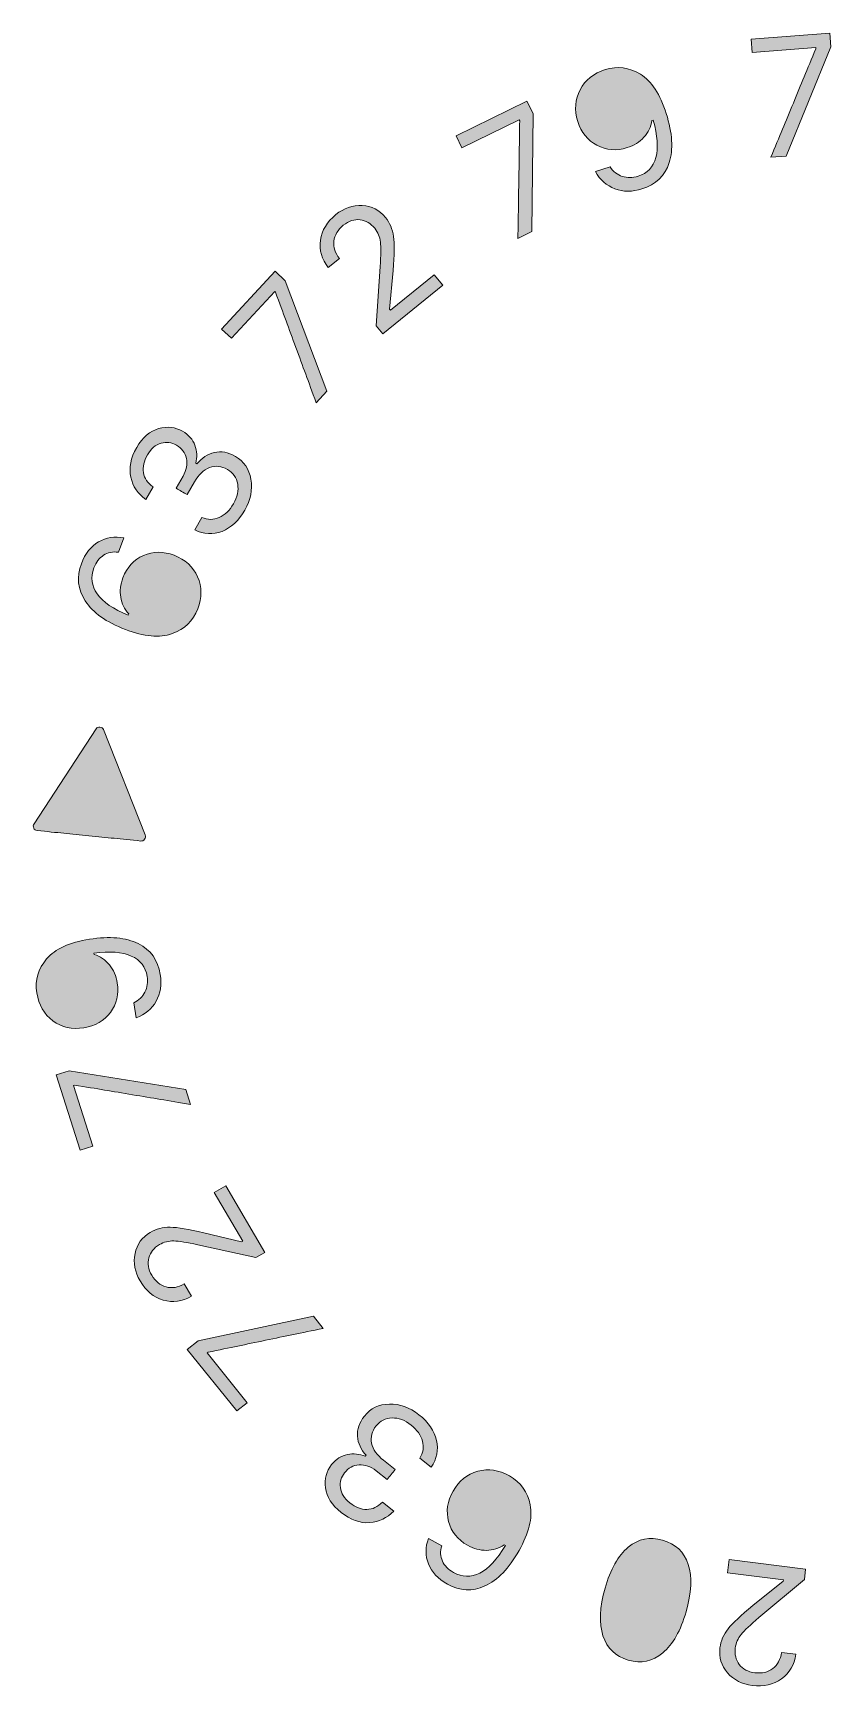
# Model space of a CAD drawing. Header units: inches. Extents: x 1 to 47.3, y -47.1 to -0.8.
# Drawn here: x 0.98 to 23.27, y -47.06 to -0.86 of the extents above; entities that cross this region are included whole.
import ezdxf

# ---------------------------------------------------------------- set-up
doc = ezdxf.new("R2010")
doc.units = ezdxf.units.IN
doc.header["$MEASUREMENT"] = 0
doc.layers.add('Layer 1', color=7, linetype='Continuous')

# ---------------------------------------------------------------- blocks, each defined once
blk = doc.blocks.new('block 2')
at = {"layer": 'Layer 1'}
h = blk.add_hatch(color=7, dxfattribs=at)
h.dxf.hatch_style = 2
edge = h.paths.add_edge_path()
edge.add_spline(control_points=[(21.038, -1.032), (21.038, -1.032), (21.067, -1.403), (21.067, -1.403), (21.067, -1.403), (22.844, -1.263), (22.844, -1.263), (22.844, -1.263), (22.846, -1.295), (22.846, -1.295), (22.724, -1.587), (22.616, -1.848), (22.52, -2.079), (22.425, -2.31), (22.324, -2.554), (22.216, -2.813), (22.108, -3.071), (22.007, -3.316), (21.911, -3.546), (21.816, -3.777), (21.707, -4.038), (21.585, -4.33), (21.585, -4.33), (22.02, -4.296), (22.02, -4.296), (22.02, -4.296), (23.266, -1.243), (23.266, -1.243), (23.266, -1.243), (23.236, -0.859), (23.236, -0.859), (23.236, -0.859), (21.038, -1.032), (21.038, -1.032)], knot_values=[0, 0, 0, 0, 1, 1, 1, 2, 2, 2, 3, 3, 3, 4, 4, 4, 5, 5, 5, 6, 6, 6, 7, 7, 7, 8, 8, 8, 9, 9, 9, 10, 10, 10, 11, 11, 11, 11], degree=3, periodic=1)
h = blk.add_hatch(color=7, dxfattribs=at)
h.dxf.hatch_style = 2
edge = h.paths.add_edge_path()
edge.add_spline(control_points=[(17.88, -4.859), (17.724, -4.908), (17.577, -4.909), (17.437, -4.863), (17.297, -4.817), (17.184, -4.729), (17.096, -4.6), (17.096, -4.6), (16.689, -4.729), (16.689, -4.729), (16.818, -4.962), (16.999, -5.123), (17.232, -5.21), (17.465, -5.297), (17.717, -5.298), (17.987, -5.212), (18.376, -5.09), (18.629, -4.845), (18.748, -4.478), (18.866, -4.112), (18.839, -3.656), (18.666, -3.11), (18.496, -2.57), (18.255, -2.203), (17.944, -2.009), (17.632, -1.815), (17.306, -1.772), (16.964, -1.88), (16.638, -1.983), (16.403, -2.17), (16.26, -2.44), (16.116, -2.711), (16.094, -3.006), (16.195, -3.326), (16.293, -3.634), (16.471, -3.857), (16.731, -3.995), (16.991, -4.134), (17.272, -4.155), (17.574, -4.06), (17.764, -4), (17.919, -3.904), (18.04, -3.771), (18.161, -3.638), (18.236, -3.483), (18.265, -3.304), (18.265, -3.304), (18.301, -3.293), (18.301, -3.293), (18.424, -3.719), (18.449, -4.066), (18.376, -4.334), (18.304, -4.602), (18.138, -4.777), (17.88, -4.859)], knot_values=[0, 0, 0, 0, 1, 1, 1, 2, 2, 2, 3, 3, 3, 4, 4, 4, 5, 5, 5, 6, 6, 6, 7, 7, 7, 8, 8, 8, 9, 9, 9, 10, 10, 10, 11, 11, 11, 12, 12, 12, 13, 13, 13, 14, 14, 14, 15, 15, 15, 16, 16, 16, 17, 17, 17, 18, 18, 18, 18], degree=3, periodic=1)
h = blk.add_hatch(color=7, dxfattribs=at)
h.dxf.hatch_style = 2
edge = h.paths.add_edge_path()
edge.add_spline(control_points=[(12.796, -3.732), (12.796, -3.732), (12.96, -4.065), (12.96, -4.065), (12.96, -4.065), (14.559, -3.279), (14.559, -3.279), (14.559, -3.279), (14.573, -3.308), (14.573, -3.308), (14.568, -3.624), (14.563, -3.907), (14.56, -4.157), (14.557, -4.406), (14.552, -4.671), (14.548, -4.951), (14.543, -5.231), (14.539, -5.496), (14.536, -5.745), (14.533, -5.995), (14.528, -6.278), (14.522, -6.594), (14.522, -6.594), (14.914, -6.402), (14.914, -6.402), (14.914, -6.402), (14.944, -3.105), (14.944, -3.105), (14.944, -3.105), (14.774, -2.759), (14.774, -2.759), (14.774, -2.759), (12.796, -3.732), (12.796, -3.732)], knot_values=[0, 0, 0, 0, 1, 1, 1, 2, 2, 2, 3, 3, 3, 4, 4, 4, 5, 5, 5, 6, 6, 6, 7, 7, 7, 8, 8, 8, 9, 9, 9, 10, 10, 10, 11, 11, 11, 11], degree=3, periodic=1)
h = blk.add_hatch(color=7, dxfattribs=at)
h.dxf.hatch_style = 2
edge = h.paths.add_edge_path()
edge.add_spline(control_points=[(9.539, -7.157), (9.415, -7.004), (9.363, -6.843), (9.382, -6.673), (9.401, -6.503), (9.488, -6.356), (9.644, -6.23), (9.797, -6.106), (9.954, -6.055), (10.114, -6.075), (10.274, -6.096), (10.41, -6.176), (10.521, -6.313), (10.613, -6.427), (10.667, -6.555), (10.683, -6.697), (10.699, -6.84), (10.697, -7.067), (10.675, -7.378), (10.675, -7.378), (10.565, -9.034), (10.565, -9.034), (10.565, -9.034), (10.745, -9.257), (10.745, -9.257), (10.745, -9.257), (12.422, -7.902), (12.422, -7.902), (12.422, -7.902), (12.187, -7.611), (12.187, -7.611), (12.187, -7.611), (10.959, -8.603), (10.959, -8.603), (10.959, -8.603), (10.936, -8.575), (10.936, -8.575), (10.936, -8.575), (11.033, -7.49), (11.033, -7.49), (11.071, -7.06), (11.076, -6.743), (11.047, -6.54), (11.018, -6.337), (10.944, -6.161), (10.824, -6.012), (10.654, -5.802), (10.437, -5.69), (10.173, -5.676), (9.909, -5.663), (9.664, -5.748), (9.438, -5.93), (9.19, -6.131), (9.046, -6.369), (9.006, -6.647), (8.966, -6.924), (9.04, -7.179), (9.226, -7.41), (9.226, -7.41), (9.539, -7.157), (9.539, -7.157)], knot_values=[0, 0, 0, 0, 1, 1, 1, 2, 2, 2, 3, 3, 3, 4, 4, 4, 5, 5, 5, 6, 6, 6, 7, 7, 7, 8, 8, 8, 9, 9, 9, 10, 10, 10, 11, 11, 11, 12, 12, 12, 13, 13, 13, 14, 14, 14, 15, 15, 15, 16, 16, 16, 17, 17, 17, 18, 18, 18, 19, 19, 19, 20, 20, 20, 20], degree=3, periodic=1)
h = blk.add_hatch(color=7, dxfattribs=at)
h.dxf.hatch_style = 2
edge = h.paths.add_edge_path()
edge.add_spline(control_points=[(7.728, -8.078), (7.728, -8.078), (7.752, -8.1), (7.752, -8.1), (7.861, -8.397), (7.958, -8.663), (8.045, -8.897), (8.131, -9.131), (8.223, -9.379), (8.319, -9.642), (8.416, -9.905), (8.507, -10.154), (8.594, -10.388), (8.68, -10.622), (8.778, -10.887), (8.887, -11.185), (8.887, -11.185), (9.183, -10.864), (9.183, -10.864), (9.183, -10.864), (8.025, -7.777), (8.025, -7.777), (8.025, -7.777), (7.742, -7.515), (7.742, -7.515), (7.742, -7.515), (6.246, -9.134), (6.246, -9.134), (6.246, -9.134), (6.519, -9.387), (6.519, -9.387), (6.519, -9.387), (7.728, -8.078), (7.728, -8.078)], knot_values=[0, 0, 0, 0, 1, 1, 1, 2, 2, 2, 3, 3, 3, 4, 4, 4, 5, 5, 5, 6, 6, 6, 7, 7, 7, 8, 8, 8, 9, 9, 9, 10, 10, 10, 11, 11, 11, 11], degree=3, periodic=1)
h = blk.add_hatch(color=7, dxfattribs=at)
h.dxf.hatch_style = 2
edge = h.paths.add_edge_path()
edge.add_spline(control_points=[(4.129, -13.887), (4.129, -13.887), (4.33, -13.537), (4.33, -13.537), (4.176, -13.429), (4.086, -13.296), (4.062, -13.139), (4.037, -12.982), (4.075, -12.817), (4.175, -12.644), (4.275, -12.469), (4.401, -12.36), (4.553, -12.318), (4.705, -12.276), (4.849, -12.293), (4.984, -12.371), (5.133, -12.457), (5.225, -12.58), (5.26, -12.742), (5.296, -12.903), (5.265, -13.067), (5.17, -13.234), (5.17, -13.234), (4.973, -13.576), (4.973, -13.576), (5.076, -13.635), (5.179, -13.694), (5.281, -13.753), (5.281, -13.753), (5.487, -13.395), (5.487, -13.395), (5.603, -13.192), (5.744, -13.059), (5.909, -12.998), (6.074, -12.937), (6.24, -12.954), (6.406, -13.049), (6.568, -13.142), (6.664, -13.278), (6.694, -13.457), (6.725, -13.636), (6.685, -13.821), (6.575, -14.011), (6.469, -14.197), (6.336, -14.324), (6.177, -14.393), (6.017, -14.462), (5.857, -14.461), (5.696, -14.39), (5.696, -14.39), (5.496, -14.738), (5.496, -14.738), (5.749, -14.866), (6.003, -14.879), (6.257, -14.779), (6.512, -14.678), (6.724, -14.481), (6.892, -14.188), (7.057, -13.901), (7.114, -13.613), (7.065, -13.325), (7.016, -13.037), (6.871, -12.823), (6.629, -12.685), (6.428, -12.569), (6.232, -12.533), (6.043, -12.576), (5.854, -12.619), (5.692, -12.726), (5.555, -12.896), (5.555, -12.896), (5.523, -12.878), (5.523, -12.878), (5.565, -12.705), (5.557, -12.538), (5.5, -12.376), (5.442, -12.214), (5.326, -12.082), (5.154, -11.982), (4.952, -11.864), (4.729, -11.839), (4.485, -11.908), (4.242, -11.977), (4.038, -12.154), (3.874, -12.439), (3.706, -12.732), (3.651, -13.008), (3.708, -13.267), (3.764, -13.527), (3.905, -13.734), (4.129, -13.887)], knot_values=[0, 0, 0, 0, 1, 1, 1, 2, 2, 2, 3, 3, 3, 4, 4, 4, 5, 5, 5, 6, 6, 6, 7, 7, 7, 8, 8, 8, 9, 9, 9, 10, 10, 10, 11, 11, 11, 12, 12, 12, 13, 13, 13, 14, 14, 14, 15, 15, 15, 16, 16, 16, 17, 17, 17, 18, 18, 18, 19, 19, 19, 20, 20, 20, 21, 21, 21, 22, 22, 22, 23, 23, 23, 24, 24, 24, 25, 25, 25, 26, 26, 26, 27, 27, 27, 28, 28, 28, 29, 29, 29, 30, 30, 30, 30], degree=3, periodic=1)
h = blk.add_hatch(color=7, dxfattribs=at)
h.dxf.hatch_style = 2
edge = h.paths.add_edge_path()
edge.add_spline(control_points=[(3.556, -17.52), (4.08, -17.72), (4.515, -17.759), (4.863, -17.637), (5.21, -17.516), (5.448, -17.286), (5.577, -16.948), (5.698, -16.629), (5.697, -16.329), (5.574, -16.048), (5.45, -15.767), (5.232, -15.568), (4.92, -15.449), (4.618, -15.334), (4.332, -15.335), (4.063, -15.453), (3.793, -15.571), (3.602, -15.779), (3.489, -16.075), (3.418, -16.26), (3.397, -16.442), (3.426, -16.619), (3.455, -16.796), (3.531, -16.952), (3.652, -17.085), (3.652, -17.085), (3.639, -17.12), (3.639, -17.12), (3.219, -16.952), (2.93, -16.755), (2.77, -16.529), (2.611, -16.303), (2.581, -16.06), (2.679, -15.801), (2.74, -15.643), (2.829, -15.525), (2.948, -15.446), (3.066, -15.368), (3.204, -15.341), (3.362, -15.364), (3.362, -15.364), (3.514, -14.965), (3.514, -14.965), (3.257, -14.914), (3.022, -14.949), (2.809, -15.073), (2.597, -15.196), (2.437, -15.399), (2.329, -15.683), (2.189, -16.051), (2.225, -16.398), (2.436, -16.725), (2.648, -17.052), (3.021, -17.317), (3.556, -17.52)], knot_values=[0, 0, 0, 0, 1, 1, 1, 2, 2, 2, 3, 3, 3, 4, 4, 4, 5, 5, 5, 6, 6, 6, 7, 7, 7, 8, 8, 8, 9, 9, 9, 10, 10, 10, 11, 11, 11, 12, 12, 12, 13, 13, 13, 14, 14, 14, 15, 15, 15, 16, 16, 16, 17, 17, 17, 18, 18, 18, 18], degree=3, periodic=1)
h = blk.add_hatch(color=7, dxfattribs=at)
h.dxf.hatch_style = 2
edge = h.paths.add_edge_path()
edge.add_spline(control_points=[(1.839, -23.214), (2.06, -23.236), (2.293, -23.26), (2.54, -23.285), (2.786, -23.31), (3.02, -23.333), (3.24, -23.355), (3.461, -23.378), (3.71, -23.403), (3.989, -23.431), (4.032, -23.435), (4.067, -23.418), (4.094, -23.38), (4.121, -23.342), (4.126, -23.302), (4.11, -23.262), (4.11, -23.262), (2.943, -20.314), (2.943, -20.314), (2.927, -20.275), (2.895, -20.254), (2.846, -20.249), (2.797, -20.244), (2.76, -20.259), (2.737, -20.293), (2.737, -20.293), (1.005, -22.949), (1.005, -22.949), (0.982, -22.985), (0.979, -23.025), (0.997, -23.068), (1.015, -23.111), (1.046, -23.134), (1.091, -23.139), (1.369, -23.167), (1.619, -23.192), (1.839, -23.214)], knot_values=[0, 0, 0, 0, 1, 1, 1, 2, 2, 2, 3, 3, 3, 4, 4, 4, 5, 5, 5, 6, 6, 6, 7, 7, 7, 8, 8, 8, 9, 9, 9, 10, 10, 10, 11, 11, 11, 12, 12, 12, 12], degree=3, periodic=1)
h = blk.add_hatch(color=7, dxfattribs=at)
h.dxf.hatch_style = 2
edge = h.paths.add_edge_path()
edge.add_spline(control_points=[(2.398, -28.649), (2.717, -28.599), (2.964, -28.456), (3.14, -28.219), (3.315, -27.983), (3.378, -27.708), (3.329, -27.395), (3.298, -27.199), (3.227, -27.031), (3.113, -26.892), (3, -26.752), (2.858, -26.655), (2.685, -26.599), (2.685, -26.599), (2.68, -26.563), (2.68, -26.563), (3.119, -26.504), (3.466, -26.531), (3.72, -26.643), (3.975, -26.755), (4.123, -26.945), (4.165, -27.212), (4.19, -27.373), (4.17, -27.52), (4.103, -27.651), (4.036, -27.782), (3.933, -27.881), (3.792, -27.949), (3.792, -27.949), (3.859, -28.37), (3.859, -28.37), (4.109, -28.278), (4.294, -28.123), (4.415, -27.906), (4.536, -27.688), (4.575, -27.439), (4.53, -27.159), (4.467, -26.757), (4.263, -26.469), (3.918, -26.298), (3.574, -26.126), (3.119, -26.085), (2.553, -26.174), (1.994, -26.262), (1.595, -26.445), (1.357, -26.724), (1.119, -27.003), (1.027, -27.319), (1.083, -27.673), (1.136, -28.011), (1.286, -28.271), (1.532, -28.453), (1.778, -28.636), (2.066, -28.701), (2.398, -28.649)], knot_values=[0, 0, 0, 0, 1, 1, 1, 2, 2, 2, 3, 3, 3, 4, 4, 4, 5, 5, 5, 6, 6, 6, 7, 7, 7, 8, 8, 8, 9, 9, 9, 10, 10, 10, 11, 11, 11, 12, 12, 12, 13, 13, 13, 14, 14, 14, 15, 15, 15, 16, 16, 16, 17, 17, 17, 18, 18, 18, 18], degree=3, periodic=1)
h = blk.add_hatch(color=7, dxfattribs=at)
h.dxf.hatch_style = 2
edge = h.paths.add_edge_path()
edge.add_spline(control_points=[(5.378, -30.789), (5.378, -30.789), (5.247, -30.373), (5.247, -30.373), (5.247, -30.373), (1.991, -29.85), (1.991, -29.85), (1.991, -29.85), (1.624, -29.967), (1.624, -29.967), (1.624, -29.967), (2.29, -32.068), (2.29, -32.068), (2.29, -32.068), (2.644, -31.956), (2.644, -31.956), (2.644, -31.956), (2.106, -30.257), (2.106, -30.257), (2.106, -30.257), (2.136, -30.247), (2.136, -30.247), (2.449, -30.3), (2.728, -30.347), (2.974, -30.387), (3.22, -30.428), (3.481, -30.472), (3.757, -30.518), (4.034, -30.565), (4.295, -30.608), (4.541, -30.649), (4.787, -30.689), (5.066, -30.736), (5.378, -30.789)], knot_values=[0, 0, 0, 0, 1, 1, 1, 2, 2, 2, 3, 3, 3, 4, 4, 4, 5, 5, 5, 6, 6, 6, 7, 7, 7, 8, 8, 8, 9, 9, 9, 10, 10, 10, 11, 11, 11, 11], degree=3, periodic=1)
h = blk.add_hatch(color=7, dxfattribs=at)
h.dxf.hatch_style = 2
edge = h.paths.add_edge_path()
edge.add_spline(control_points=[(5.197, -35.804), (5.027, -35.904), (4.859, -35.932), (4.694, -35.888), (4.529, -35.843), (4.396, -35.735), (4.295, -35.563), (4.195, -35.393), (4.167, -35.23), (4.212, -35.075), (4.256, -34.919), (4.355, -34.797), (4.507, -34.707), (4.633, -34.633), (4.768, -34.599), (4.911, -34.604), (5.054, -34.609), (5.278, -34.645), (5.583, -34.712), (5.583, -34.712), (7.205, -35.067), (7.205, -35.067), (7.205, -35.067), (7.452, -34.922), (7.452, -34.922), (7.452, -34.922), (6.36, -33.063), (6.36, -33.063), (6.36, -33.063), (6.038, -33.252), (6.038, -33.252), (6.038, -33.252), (6.837, -34.614), (6.837, -34.614), (6.837, -34.614), (6.805, -34.632), (6.805, -34.632), (6.805, -34.632), (5.747, -34.376), (5.747, -34.376), (5.327, -34.274), (5.015, -34.223), (4.809, -34.221), (4.604, -34.219), (4.419, -34.267), (4.254, -34.363), (4.021, -34.5), (3.878, -34.698), (3.826, -34.957), (3.774, -35.216), (3.821, -35.471), (3.968, -35.722), (4.129, -35.997), (4.344, -36.175), (4.613, -36.255), (4.882, -36.336), (5.144, -36.301), (5.4, -36.15), (5.4, -36.15), (5.197, -35.804), (5.197, -35.804)], knot_values=[0, 0, 0, 0, 1, 1, 1, 2, 2, 2, 3, 3, 3, 4, 4, 4, 5, 5, 5, 6, 6, 6, 7, 7, 7, 8, 8, 8, 9, 9, 9, 10, 10, 10, 11, 11, 11, 12, 12, 12, 13, 13, 13, 14, 14, 14, 15, 15, 15, 16, 16, 16, 17, 17, 17, 18, 18, 18, 19, 19, 19, 20, 20, 20, 20], degree=3, periodic=1)
h = blk.add_hatch(color=7, dxfattribs=at)
h.dxf.hatch_style = 2
edge = h.paths.add_edge_path()
edge.add_spline(control_points=[(5.587, -37.395), (5.587, -37.395), (5.287, -37.636), (5.287, -37.636), (5.287, -37.636), (6.667, -39.354), (6.667, -39.354), (6.667, -39.354), (6.957, -39.122), (6.957, -39.122), (6.957, -39.122), (5.841, -37.733), (5.841, -37.733), (5.841, -37.733), (5.866, -37.712), (5.866, -37.712), (6.176, -37.649), (6.454, -37.592), (6.698, -37.54), (6.942, -37.489), (7.201, -37.435), (7.475, -37.379), (7.75, -37.322), (8.009, -37.268), (8.253, -37.217), (8.497, -37.166), (8.774, -37.109), (9.085, -37.045), (9.085, -37.045), (8.811, -36.705), (8.811, -36.705), (8.811, -36.705), (5.587, -37.395), (5.587, -37.395)], knot_values=[0, 0, 0, 0, 1, 1, 1, 2, 2, 2, 3, 3, 3, 4, 4, 4, 5, 5, 5, 6, 6, 6, 7, 7, 7, 8, 8, 8, 9, 9, 9, 10, 10, 10, 11, 11, 11, 11], degree=3, periodic=1)
h = blk.add_hatch(color=7, dxfattribs=at)
h.dxf.hatch_style = 2
edge = h.paths.add_edge_path()
edge.add_spline(control_points=[(12.096, -40.923), (12.26, -40.691), (12.311, -40.442), (12.249, -40.175), (12.188, -39.909), (12.024, -39.67), (11.759, -39.46), (11.499, -39.255), (11.223, -39.155), (10.931, -39.161), (10.639, -39.167), (10.406, -39.279), (10.233, -39.498), (10.089, -39.68), (10.024, -39.867), (10.039, -40.061), (10.054, -40.254), (10.135, -40.431), (10.283, -40.591), (10.283, -40.591), (10.26, -40.62), (10.26, -40.62), (10.096, -40.553), (9.929, -40.536), (9.76, -40.569), (9.592, -40.602), (9.445, -40.697), (9.319, -40.853), (9.173, -41.035), (9.116, -41.252), (9.147, -41.503), (9.179, -41.754), (9.324, -41.981), (9.583, -42.186), (9.847, -42.395), (10.111, -42.491), (10.377, -42.473), (10.642, -42.455), (10.867, -42.347), (11.052, -42.148), (11.052, -42.148), (10.735, -41.898), (10.735, -41.898), (10.606, -42.034), (10.461, -42.103), (10.303, -42.104), (10.144, -42.105), (9.986, -42.043), (9.829, -41.919), (9.671, -41.794), (9.583, -41.653), (9.563, -41.496), (9.544, -41.34), (9.583, -41.2), (9.679, -41.079), (9.786, -40.944), (9.922, -40.871), (10.087, -40.86), (10.251, -40.848), (10.409, -40.903), (10.56, -41.022), (10.56, -41.022), (10.869, -41.267), (10.869, -41.267), (10.943, -41.174), (11.016, -41.082), (11.09, -40.989), (11.09, -40.989), (10.766, -40.732), (10.766, -40.732), (10.583, -40.587), (10.473, -40.428), (10.436, -40.256), (10.4, -40.084), (10.441, -39.922), (10.561, -39.772), (10.677, -39.626), (10.825, -39.551), (11.006, -39.548), (11.188, -39.544), (11.365, -39.611), (11.537, -39.747), (11.705, -39.88), (11.811, -40.03), (11.856, -40.198), (11.901, -40.366), (11.876, -40.524), (11.781, -40.673), (11.781, -40.673), (12.096, -40.923), (12.096, -40.923)], knot_values=[0, 0, 0, 0, 1, 1, 1, 2, 2, 2, 3, 3, 3, 4, 4, 4, 5, 5, 5, 6, 6, 6, 7, 7, 7, 8, 8, 8, 9, 9, 9, 10, 10, 10, 11, 11, 11, 12, 12, 12, 13, 13, 13, 14, 14, 14, 15, 15, 15, 16, 16, 16, 17, 17, 17, 18, 18, 18, 19, 19, 19, 20, 20, 20, 21, 21, 21, 22, 22, 22, 23, 23, 23, 24, 24, 24, 25, 25, 25, 26, 26, 26, 27, 27, 27, 28, 28, 28, 29, 29, 29, 30, 30, 30, 30], degree=3, periodic=1)
h = blk.add_hatch(color=7, dxfattribs=at)
h.dxf.hatch_style = 2
edge = h.paths.add_edge_path()
edge.add_spline(control_points=[(14.291, -41.17), (13.993, -41.002), (13.696, -40.958), (13.4, -41.039), (13.104, -41.119), (12.874, -41.305), (12.71, -41.595), (12.551, -41.877), (12.51, -42.16), (12.586, -42.444), (12.663, -42.728), (12.839, -42.948), (13.115, -43.104), (13.288, -43.201), (13.464, -43.249), (13.644, -43.247), (13.824, -43.245), (13.989, -43.194), (14.139, -43.093), (14.139, -43.093), (14.171, -43.111), (14.171, -43.111), (13.942, -43.502), (13.704, -43.759), (13.457, -43.882), (13.209, -44.006), (12.965, -44), (12.724, -43.864), (12.576, -43.781), (12.473, -43.675), (12.413, -43.545), (12.353, -43.416), (12.347, -43.276), (12.394, -43.124), (12.394, -43.124), (12.022, -42.914), (12.022, -42.914), (11.932, -43.16), (11.933, -43.398), (12.023, -43.626), (12.113, -43.855), (12.29, -44.043), (12.554, -44.192), (12.898, -44.386), (13.246, -44.402), (13.601, -44.242), (13.956, -44.081), (14.274, -43.752), (14.555, -43.254), (14.83, -42.765), (14.933, -42.341), (14.865, -41.979), (14.797, -41.617), (14.606, -41.348), (14.291, -41.17)], knot_values=[0, 0, 0, 0, 1, 1, 1, 2, 2, 2, 3, 3, 3, 4, 4, 4, 5, 5, 5, 6, 6, 6, 7, 7, 7, 8, 8, 8, 9, 9, 9, 10, 10, 10, 11, 11, 11, 12, 12, 12, 13, 13, 13, 14, 14, 14, 15, 15, 15, 16, 16, 16, 17, 17, 17, 18, 18, 18, 18], degree=3, periodic=1)
h = blk.add_hatch(color=7, dxfattribs=at)
h.dxf.hatch_style = 2
edge = h.paths.add_edge_path()
edge.add_spline(control_points=[(18.565, -42.961), (18.206, -42.858), (17.886, -42.924), (17.605, -43.159), (17.324, -43.394), (17.107, -43.777), (16.955, -44.308), (16.803, -44.839), (16.785, -45.281), (16.899, -45.633), (17.014, -45.985), (17.249, -46.212), (17.606, -46.314), (17.964, -46.416), (18.285, -46.349), (18.569, -46.112), (18.853, -45.875), (19.07, -45.492), (19.221, -44.964), (19.374, -44.431), (19.393, -43.99), (19.278, -43.64), (19.164, -43.29), (18.926, -43.064), (18.565, -42.961)], knot_values=[0, 0, 0, 0, 1, 1, 1, 2, 2, 2, 3, 3, 3, 4, 4, 4, 5, 5, 5, 6, 6, 6, 7, 7, 7, 8, 8, 8, 8], degree=3, periodic=1)
h = blk.add_hatch(color=7, dxfattribs=at)
h.dxf.hatch_style = 2
edge = h.paths.add_edge_path()
edge.add_spline(control_points=[(20.374, -43.877), (20.374, -43.877), (21.94, -44.073), (21.94, -44.073), (21.94, -44.073), (21.936, -44.11), (21.936, -44.11), (21.936, -44.11), (21.087, -44.792), (21.087, -44.792), (20.751, -45.063), (20.519, -45.28), (20.393, -45.441), (20.266, -45.603), (20.191, -45.778), (20.167, -45.968), (20.134, -46.237), (20.203, -46.471), (20.377, -46.67), (20.551, -46.869), (20.782, -46.987), (21.07, -47.023), (21.386, -47.063), (21.658, -47.001), (21.885, -46.837), (22.113, -46.673), (22.245, -46.444), (22.282, -46.149), (22.282, -46.149), (21.884, -46.1), (21.884, -46.1), (21.859, -46.295), (21.779, -46.445), (21.644, -46.548), (21.508, -46.652), (21.341, -46.692), (21.143, -46.667), (20.947, -46.642), (20.801, -46.565), (20.705, -46.435), (20.609, -46.306), (20.572, -46.153), (20.594, -45.977), (20.612, -45.832), (20.667, -45.704), (20.759, -45.594), (20.85, -45.484), (21.015, -45.328), (21.255, -45.127), (21.255, -45.127), (22.524, -44.058), (22.524, -44.058), (22.524, -44.058), (22.56, -43.774), (22.56, -43.774), (22.56, -43.774), (20.421, -43.506), (20.421, -43.506), (20.421, -43.506), (20.374, -43.877), (20.374, -43.877)], knot_values=[0, 0, 0, 0, 1, 1, 1, 2, 2, 2, 3, 3, 3, 4, 4, 4, 5, 5, 5, 6, 6, 6, 7, 7, 7, 8, 8, 8, 9, 9, 9, 10, 10, 10, 11, 11, 11, 12, 12, 12, 13, 13, 13, 14, 14, 14, 15, 15, 15, 16, 16, 16, 17, 17, 17, 18, 18, 18, 19, 19, 19, 20, 20, 20, 20], degree=3, periodic=1)
at = {"layer": 'Layer 1', "lineweight": 0}
for points, knots in [([(21.038, -1.032), (21.038, -1.032), (21.067, -1.403), (21.067, -1.403), (21.067, -1.403), (22.844, -1.263), (22.844, -1.263), (22.844, -1.263), (22.846, -1.295), (22.846, -1.295), (22.724, -1.587), (22.616, -1.848), (22.52, -2.079), (22.425, -2.31), (22.324, -2.554), (22.216, -2.813), (22.108, -3.071), (22.007, -3.316), (21.911, -3.546), (21.816, -3.777), (21.707, -4.038), (21.585, -4.33), (21.585, -4.33), (22.02, -4.296), (22.02, -4.296), (22.02, -4.296), (23.266, -1.243), (23.266, -1.243), (23.266, -1.243), (23.236, -0.859), (23.236, -0.859), (23.236, -0.859), (21.038, -1.032), (21.038, -1.032)], [0, 0, 0, 0, 1, 1, 1, 2, 2, 2, 3, 3, 3, 4, 4, 4, 5, 5, 5, 6, 6, 6, 7, 7, 7, 8, 8, 8, 9, 9, 9, 10, 10, 10, 11, 11, 11, 11]), ([(17.88, -4.859), (17.724, -4.908), (17.577, -4.909), (17.437, -4.863), (17.297, -4.817), (17.184, -4.729), (17.096, -4.6), (17.096, -4.6), (16.689, -4.729), (16.689, -4.729), (16.818, -4.962), (16.999, -5.123), (17.232, -5.21), (17.465, -5.297), (17.717, -5.298), (17.987, -5.212), (18.376, -5.09), (18.629, -4.845), (18.748, -4.478), (18.866, -4.112), (18.839, -3.656), (18.666, -3.11), (18.496, -2.57), (18.255, -2.203), (17.944, -2.009), (17.632, -1.815), (17.306, -1.772), (16.964, -1.88), (16.638, -1.983), (16.403, -2.17), (16.26, -2.44), (16.116, -2.711), (16.094, -3.006), (16.195, -3.326), (16.293, -3.634), (16.471, -3.857), (16.731, -3.995), (16.991, -4.134), (17.272, -4.155), (17.574, -4.06), (17.764, -4), (17.919, -3.904), (18.04, -3.771), (18.161, -3.638), (18.236, -3.483), (18.265, -3.304), (18.265, -3.304), (18.301, -3.293), (18.301, -3.293), (18.424, -3.719), (18.449, -4.066), (18.376, -4.334), (18.304, -4.602), (18.138, -4.777), (17.88, -4.859)], [0, 0, 0, 0, 1, 1, 1, 2, 2, 2, 3, 3, 3, 4, 4, 4, 5, 5, 5, 6, 6, 6, 7, 7, 7, 8, 8, 8, 9, 9, 9, 10, 10, 10, 11, 11, 11, 12, 12, 12, 13, 13, 13, 14, 14, 14, 15, 15, 15, 16, 16, 16, 17, 17, 17, 18, 18, 18, 18]), ([(12.796, -3.732), (12.796, -3.732), (12.96, -4.065), (12.96, -4.065), (12.96, -4.065), (14.559, -3.279), (14.559, -3.279), (14.559, -3.279), (14.573, -3.308), (14.573, -3.308), (14.568, -3.624), (14.563, -3.907), (14.56, -4.157), (14.557, -4.406), (14.552, -4.671), (14.548, -4.951), (14.543, -5.231), (14.539, -5.496), (14.536, -5.745), (14.533, -5.995), (14.528, -6.278), (14.522, -6.594), (14.522, -6.594), (14.914, -6.402), (14.914, -6.402), (14.914, -6.402), (14.944, -3.105), (14.944, -3.105), (14.944, -3.105), (14.774, -2.759), (14.774, -2.759), (14.774, -2.759), (12.796, -3.732), (12.796, -3.732)], [0, 0, 0, 0, 1, 1, 1, 2, 2, 2, 3, 3, 3, 4, 4, 4, 5, 5, 5, 6, 6, 6, 7, 7, 7, 8, 8, 8, 9, 9, 9, 10, 10, 10, 11, 11, 11, 11]), ([(9.539, -7.157), (9.415, -7.004), (9.363, -6.843), (9.382, -6.673), (9.401, -6.503), (9.488, -6.356), (9.644, -6.23), (9.797, -6.106), (9.954, -6.055), (10.114, -6.075), (10.274, -6.096), (10.41, -6.176), (10.521, -6.313), (10.613, -6.427), (10.667, -6.555), (10.683, -6.697), (10.699, -6.84), (10.697, -7.067), (10.675, -7.378), (10.675, -7.378), (10.565, -9.034), (10.565, -9.034), (10.565, -9.034), (10.745, -9.257), (10.745, -9.257), (10.745, -9.257), (12.422, -7.902), (12.422, -7.902), (12.422, -7.902), (12.187, -7.611), (12.187, -7.611), (12.187, -7.611), (10.959, -8.603), (10.959, -8.603), (10.959, -8.603), (10.936, -8.575), (10.936, -8.575), (10.936, -8.575), (11.033, -7.49), (11.033, -7.49), (11.071, -7.06), (11.076, -6.743), (11.047, -6.54), (11.018, -6.337), (10.944, -6.161), (10.824, -6.012), (10.654, -5.802), (10.437, -5.69), (10.173, -5.676), (9.909, -5.663), (9.664, -5.748), (9.438, -5.93), (9.19, -6.131), (9.046, -6.369), (9.006, -6.647), (8.966, -6.924), (9.04, -7.179), (9.226, -7.41), (9.226, -7.41), (9.539, -7.157), (9.539, -7.157)], [0, 0, 0, 0, 1, 1, 1, 2, 2, 2, 3, 3, 3, 4, 4, 4, 5, 5, 5, 6, 6, 6, 7, 7, 7, 8, 8, 8, 9, 9, 9, 10, 10, 10, 11, 11, 11, 12, 12, 12, 13, 13, 13, 14, 14, 14, 15, 15, 15, 16, 16, 16, 17, 17, 17, 18, 18, 18, 19, 19, 19, 20, 20, 20, 20]), ([(7.728, -8.078), (7.728, -8.078), (7.752, -8.1), (7.752, -8.1), (7.861, -8.397), (7.958, -8.663), (8.045, -8.897), (8.131, -9.131), (8.223, -9.379), (8.319, -9.642), (8.416, -9.905), (8.507, -10.154), (8.594, -10.388), (8.68, -10.622), (8.778, -10.887), (8.887, -11.185), (8.887, -11.185), (9.183, -10.864), (9.183, -10.864), (9.183, -10.864), (8.025, -7.777), (8.025, -7.777), (8.025, -7.777), (7.742, -7.515), (7.742, -7.515), (7.742, -7.515), (6.246, -9.134), (6.246, -9.134), (6.246, -9.134), (6.519, -9.387), (6.519, -9.387), (6.519, -9.387), (7.728, -8.078), (7.728, -8.078)], [0, 0, 0, 0, 1, 1, 1, 2, 2, 2, 3, 3, 3, 4, 4, 4, 5, 5, 5, 6, 6, 6, 7, 7, 7, 8, 8, 8, 9, 9, 9, 10, 10, 10, 11, 11, 11, 11]), ([(4.129, -13.887), (4.129, -13.887), (4.33, -13.537), (4.33, -13.537), (4.176, -13.429), (4.086, -13.296), (4.062, -13.139), (4.037, -12.982), (4.075, -12.817), (4.175, -12.644), (4.275, -12.469), (4.401, -12.36), (4.553, -12.318), (4.705, -12.276), (4.849, -12.293), (4.984, -12.371), (5.133, -12.457), (5.225, -12.58), (5.26, -12.742), (5.296, -12.903), (5.265, -13.067), (5.17, -13.234), (5.17, -13.234), (4.973, -13.576), (4.973, -13.576), (5.076, -13.635), (5.179, -13.694), (5.281, -13.753), (5.281, -13.753), (5.487, -13.395), (5.487, -13.395), (5.603, -13.192), (5.744, -13.059), (5.909, -12.998), (6.074, -12.937), (6.24, -12.954), (6.406, -13.049), (6.568, -13.142), (6.664, -13.278), (6.694, -13.457), (6.725, -13.636), (6.685, -13.821), (6.575, -14.011), (6.469, -14.197), (6.336, -14.324), (6.177, -14.393), (6.017, -14.462), (5.857, -14.461), (5.696, -14.39), (5.696, -14.39), (5.496, -14.738), (5.496, -14.738), (5.749, -14.866), (6.003, -14.879), (6.257, -14.779), (6.512, -14.678), (6.724, -14.481), (6.892, -14.188), (7.057, -13.901), (7.114, -13.613), (7.065, -13.325), (7.016, -13.037), (6.871, -12.823), (6.629, -12.685), (6.428, -12.569), (6.232, -12.533), (6.043, -12.576), (5.854, -12.619), (5.692, -12.726), (5.555, -12.896), (5.555, -12.896), (5.523, -12.878), (5.523, -12.878), (5.565, -12.705), (5.557, -12.538), (5.5, -12.376), (5.442, -12.214), (5.326, -12.082), (5.154, -11.982), (4.952, -11.864), (4.729, -11.839), (4.485, -11.908), (4.242, -11.977), (4.038, -12.154), (3.874, -12.439), (3.706, -12.732), (3.651, -13.008), (3.708, -13.267), (3.764, -13.527), (3.905, -13.734), (4.129, -13.887)], [0, 0, 0, 0, 1, 1, 1, 2, 2, 2, 3, 3, 3, 4, 4, 4, 5, 5, 5, 6, 6, 6, 7, 7, 7, 8, 8, 8, 9, 9, 9, 10, 10, 10, 11, 11, 11, 12, 12, 12, 13, 13, 13, 14, 14, 14, 15, 15, 15, 16, 16, 16, 17, 17, 17, 18, 18, 18, 19, 19, 19, 20, 20, 20, 21, 21, 21, 22, 22, 22, 23, 23, 23, 24, 24, 24, 25, 25, 25, 26, 26, 26, 27, 27, 27, 28, 28, 28, 29, 29, 29, 30, 30, 30, 30]), ([(3.556, -17.52), (4.08, -17.72), (4.515, -17.759), (4.863, -17.637), (5.21, -17.516), (5.448, -17.286), (5.577, -16.948), (5.698, -16.629), (5.697, -16.329), (5.574, -16.048), (5.45, -15.767), (5.232, -15.568), (4.92, -15.449), (4.618, -15.334), (4.332, -15.335), (4.063, -15.453), (3.793, -15.571), (3.602, -15.779), (3.489, -16.075), (3.418, -16.26), (3.397, -16.442), (3.426, -16.619), (3.455, -16.796), (3.531, -16.952), (3.652, -17.085), (3.652, -17.085), (3.639, -17.12), (3.639, -17.12), (3.219, -16.952), (2.93, -16.755), (2.77, -16.529), (2.611, -16.303), (2.581, -16.06), (2.679, -15.801), (2.74, -15.643), (2.829, -15.525), (2.948, -15.446), (3.066, -15.368), (3.204, -15.341), (3.362, -15.364), (3.362, -15.364), (3.514, -14.965), (3.514, -14.965), (3.257, -14.914), (3.022, -14.949), (2.809, -15.073), (2.597, -15.196), (2.437, -15.399), (2.329, -15.683), (2.189, -16.051), (2.225, -16.398), (2.436, -16.725), (2.648, -17.052), (3.021, -17.317), (3.556, -17.52)], [0, 0, 0, 0, 1, 1, 1, 2, 2, 2, 3, 3, 3, 4, 4, 4, 5, 5, 5, 6, 6, 6, 7, 7, 7, 8, 8, 8, 9, 9, 9, 10, 10, 10, 11, 11, 11, 12, 12, 12, 13, 13, 13, 14, 14, 14, 15, 15, 15, 16, 16, 16, 17, 17, 17, 18, 18, 18, 18]), ([(1.839, -23.214), (2.06, -23.236), (2.293, -23.26), (2.54, -23.285), (2.786, -23.31), (3.02, -23.333), (3.24, -23.355), (3.461, -23.378), (3.71, -23.403), (3.989, -23.431), (4.032, -23.435), (4.067, -23.418), (4.094, -23.38), (4.121, -23.342), (4.126, -23.302), (4.11, -23.262), (4.11, -23.262), (2.943, -20.314), (2.943, -20.314), (2.927, -20.275), (2.895, -20.254), (2.846, -20.249), (2.797, -20.244), (2.76, -20.259), (2.737, -20.293), (2.737, -20.293), (1.005, -22.949), (1.005, -22.949), (0.982, -22.985), (0.979, -23.025), (0.997, -23.068), (1.015, -23.111), (1.046, -23.134), (1.091, -23.139), (1.369, -23.167), (1.619, -23.192), (1.839, -23.214)], [0, 0, 0, 0, 1, 1, 1, 2, 2, 2, 3, 3, 3, 4, 4, 4, 5, 5, 5, 6, 6, 6, 7, 7, 7, 8, 8, 8, 9, 9, 9, 10, 10, 10, 11, 11, 11, 12, 12, 12, 12]), ([(2.398, -28.649), (2.717, -28.599), (2.964, -28.456), (3.14, -28.219), (3.315, -27.983), (3.378, -27.708), (3.329, -27.395), (3.298, -27.199), (3.227, -27.031), (3.113, -26.892), (3, -26.752), (2.858, -26.655), (2.685, -26.599), (2.685, -26.599), (2.68, -26.563), (2.68, -26.563), (3.119, -26.504), (3.466, -26.531), (3.72, -26.643), (3.975, -26.755), (4.123, -26.945), (4.165, -27.212), (4.19, -27.373), (4.17, -27.52), (4.103, -27.651), (4.036, -27.782), (3.933, -27.881), (3.792, -27.949), (3.792, -27.949), (3.859, -28.37), (3.859, -28.37), (4.109, -28.278), (4.294, -28.123), (4.415, -27.906), (4.536, -27.688), (4.575, -27.439), (4.53, -27.159), (4.467, -26.757), (4.263, -26.469), (3.918, -26.298), (3.574, -26.126), (3.119, -26.085), (2.553, -26.174), (1.994, -26.262), (1.595, -26.445), (1.357, -26.724), (1.119, -27.003), (1.027, -27.319), (1.083, -27.673), (1.136, -28.011), (1.286, -28.271), (1.532, -28.453), (1.778, -28.636), (2.066, -28.701), (2.398, -28.649)], [0, 0, 0, 0, 1, 1, 1, 2, 2, 2, 3, 3, 3, 4, 4, 4, 5, 5, 5, 6, 6, 6, 7, 7, 7, 8, 8, 8, 9, 9, 9, 10, 10, 10, 11, 11, 11, 12, 12, 12, 13, 13, 13, 14, 14, 14, 15, 15, 15, 16, 16, 16, 17, 17, 17, 18, 18, 18, 18]), ([(5.378, -30.789), (5.378, -30.789), (5.247, -30.373), (5.247, -30.373), (5.247, -30.373), (1.991, -29.85), (1.991, -29.85), (1.991, -29.85), (1.624, -29.967), (1.624, -29.967), (1.624, -29.967), (2.29, -32.068), (2.29, -32.068), (2.29, -32.068), (2.644, -31.956), (2.644, -31.956), (2.644, -31.956), (2.106, -30.257), (2.106, -30.257), (2.106, -30.257), (2.136, -30.247), (2.136, -30.247), (2.449, -30.3), (2.728, -30.347), (2.974, -30.387), (3.22, -30.428), (3.481, -30.472), (3.757, -30.518), (4.034, -30.565), (4.295, -30.608), (4.541, -30.649), (4.787, -30.689), (5.066, -30.736), (5.378, -30.789)], [0, 0, 0, 0, 1, 1, 1, 2, 2, 2, 3, 3, 3, 4, 4, 4, 5, 5, 5, 6, 6, 6, 7, 7, 7, 8, 8, 8, 9, 9, 9, 10, 10, 10, 11, 11, 11, 11]), ([(5.197, -35.804), (5.027, -35.904), (4.859, -35.932), (4.694, -35.888), (4.529, -35.843), (4.396, -35.735), (4.295, -35.563), (4.195, -35.393), (4.167, -35.23), (4.212, -35.075), (4.256, -34.919), (4.355, -34.797), (4.507, -34.707), (4.633, -34.633), (4.768, -34.599), (4.911, -34.604), (5.054, -34.609), (5.278, -34.645), (5.583, -34.712), (5.583, -34.712), (7.205, -35.067), (7.205, -35.067), (7.205, -35.067), (7.452, -34.922), (7.452, -34.922), (7.452, -34.922), (6.36, -33.063), (6.36, -33.063), (6.36, -33.063), (6.038, -33.252), (6.038, -33.252), (6.038, -33.252), (6.837, -34.614), (6.837, -34.614), (6.837, -34.614), (6.805, -34.632), (6.805, -34.632), (6.805, -34.632), (5.747, -34.376), (5.747, -34.376), (5.327, -34.274), (5.015, -34.223), (4.809, -34.221), (4.604, -34.219), (4.419, -34.267), (4.254, -34.363), (4.021, -34.5), (3.878, -34.698), (3.826, -34.957), (3.774, -35.216), (3.821, -35.471), (3.968, -35.722), (4.129, -35.997), (4.344, -36.175), (4.613, -36.255), (4.882, -36.336), (5.144, -36.301), (5.4, -36.15), (5.4, -36.15), (5.197, -35.804), (5.197, -35.804)], [0, 0, 0, 0, 1, 1, 1, 2, 2, 2, 3, 3, 3, 4, 4, 4, 5, 5, 5, 6, 6, 6, 7, 7, 7, 8, 8, 8, 9, 9, 9, 10, 10, 10, 11, 11, 11, 12, 12, 12, 13, 13, 13, 14, 14, 14, 15, 15, 15, 16, 16, 16, 17, 17, 17, 18, 18, 18, 19, 19, 19, 20, 20, 20, 20]), ([(5.587, -37.395), (5.587, -37.395), (5.287, -37.636), (5.287, -37.636), (5.287, -37.636), (6.667, -39.354), (6.667, -39.354), (6.667, -39.354), (6.957, -39.122), (6.957, -39.122), (6.957, -39.122), (5.841, -37.733), (5.841, -37.733), (5.841, -37.733), (5.866, -37.712), (5.866, -37.712), (6.176, -37.649), (6.454, -37.592), (6.698, -37.54), (6.942, -37.489), (7.201, -37.435), (7.475, -37.379), (7.75, -37.322), (8.009, -37.268), (8.253, -37.217), (8.497, -37.166), (8.774, -37.109), (9.085, -37.045), (9.085, -37.045), (8.811, -36.705), (8.811, -36.705), (8.811, -36.705), (5.587, -37.395), (5.587, -37.395)], [0, 0, 0, 0, 1, 1, 1, 2, 2, 2, 3, 3, 3, 4, 4, 4, 5, 5, 5, 6, 6, 6, 7, 7, 7, 8, 8, 8, 9, 9, 9, 10, 10, 10, 11, 11, 11, 11]), ([(12.096, -40.923), (12.26, -40.691), (12.311, -40.442), (12.249, -40.175), (12.188, -39.909), (12.024, -39.67), (11.759, -39.46), (11.499, -39.255), (11.223, -39.155), (10.931, -39.161), (10.639, -39.167), (10.406, -39.279), (10.233, -39.498), (10.089, -39.68), (10.024, -39.867), (10.039, -40.061), (10.054, -40.254), (10.135, -40.431), (10.283, -40.591), (10.283, -40.591), (10.26, -40.62), (10.26, -40.62), (10.096, -40.553), (9.929, -40.536), (9.76, -40.569), (9.592, -40.602), (9.445, -40.697), (9.319, -40.853), (9.173, -41.035), (9.116, -41.252), (9.147, -41.503), (9.179, -41.754), (9.324, -41.981), (9.583, -42.186), (9.847, -42.395), (10.111, -42.491), (10.377, -42.473), (10.642, -42.455), (10.867, -42.347), (11.052, -42.148), (11.052, -42.148), (10.735, -41.898), (10.735, -41.898), (10.606, -42.034), (10.461, -42.103), (10.303, -42.104), (10.144, -42.105), (9.986, -42.043), (9.829, -41.919), (9.671, -41.794), (9.583, -41.653), (9.563, -41.496), (9.544, -41.34), (9.583, -41.2), (9.679, -41.079), (9.786, -40.944), (9.922, -40.871), (10.087, -40.86), (10.251, -40.848), (10.409, -40.903), (10.56, -41.022), (10.56, -41.022), (10.869, -41.267), (10.869, -41.267), (10.943, -41.174), (11.016, -41.082), (11.09, -40.989), (11.09, -40.989), (10.766, -40.732), (10.766, -40.732), (10.583, -40.587), (10.473, -40.428), (10.436, -40.256), (10.4, -40.084), (10.441, -39.922), (10.561, -39.772), (10.677, -39.626), (10.825, -39.551), (11.006, -39.548), (11.188, -39.544), (11.365, -39.611), (11.537, -39.747), (11.705, -39.88), (11.811, -40.03), (11.856, -40.198), (11.901, -40.366), (11.876, -40.524), (11.781, -40.673), (11.781, -40.673), (12.096, -40.923), (12.096, -40.923)], [0, 0, 0, 0, 1, 1, 1, 2, 2, 2, 3, 3, 3, 4, 4, 4, 5, 5, 5, 6, 6, 6, 7, 7, 7, 8, 8, 8, 9, 9, 9, 10, 10, 10, 11, 11, 11, 12, 12, 12, 13, 13, 13, 14, 14, 14, 15, 15, 15, 16, 16, 16, 17, 17, 17, 18, 18, 18, 19, 19, 19, 20, 20, 20, 21, 21, 21, 22, 22, 22, 23, 23, 23, 24, 24, 24, 25, 25, 25, 26, 26, 26, 27, 27, 27, 28, 28, 28, 29, 29, 29, 30, 30, 30, 30]), ([(14.291, -41.17), (13.993, -41.002), (13.696, -40.958), (13.4, -41.039), (13.104, -41.119), (12.874, -41.305), (12.71, -41.595), (12.551, -41.877), (12.51, -42.16), (12.586, -42.444), (12.663, -42.728), (12.839, -42.948), (13.115, -43.104), (13.288, -43.201), (13.464, -43.249), (13.644, -43.247), (13.824, -43.245), (13.989, -43.194), (14.139, -43.093), (14.139, -43.093), (14.171, -43.111), (14.171, -43.111), (13.942, -43.502), (13.704, -43.759), (13.457, -43.882), (13.209, -44.006), (12.965, -44), (12.724, -43.864), (12.576, -43.781), (12.473, -43.675), (12.413, -43.545), (12.353, -43.416), (12.347, -43.276), (12.394, -43.124), (12.394, -43.124), (12.022, -42.914), (12.022, -42.914), (11.932, -43.16), (11.933, -43.398), (12.023, -43.626), (12.113, -43.855), (12.29, -44.043), (12.554, -44.192), (12.898, -44.386), (13.246, -44.402), (13.601, -44.242), (13.956, -44.081), (14.274, -43.752), (14.555, -43.254), (14.83, -42.765), (14.933, -42.341), (14.865, -41.979), (14.797, -41.617), (14.606, -41.348), (14.291, -41.17)], [0, 0, 0, 0, 1, 1, 1, 2, 2, 2, 3, 3, 3, 4, 4, 4, 5, 5, 5, 6, 6, 6, 7, 7, 7, 8, 8, 8, 9, 9, 9, 10, 10, 10, 11, 11, 11, 12, 12, 12, 13, 13, 13, 14, 14, 14, 15, 15, 15, 16, 16, 16, 17, 17, 17, 18, 18, 18, 18]), ([(18.565, -42.961), (18.206, -42.858), (17.886, -42.924), (17.605, -43.159), (17.324, -43.394), (17.107, -43.777), (16.955, -44.308), (16.803, -44.839), (16.785, -45.281), (16.899, -45.633), (17.014, -45.985), (17.249, -46.212), (17.606, -46.314), (17.964, -46.416), (18.285, -46.349), (18.569, -46.112), (18.853, -45.875), (19.07, -45.492), (19.221, -44.964), (19.374, -44.431), (19.393, -43.99), (19.278, -43.64), (19.164, -43.29), (18.926, -43.064), (18.565, -42.961)], [0, 0, 0, 0, 1, 1, 1, 2, 2, 2, 3, 3, 3, 4, 4, 4, 5, 5, 5, 6, 6, 6, 7, 7, 7, 8, 8, 8, 8]), ([(20.374, -43.877), (20.374, -43.877), (21.94, -44.073), (21.94, -44.073), (21.94, -44.073), (21.936, -44.11), (21.936, -44.11), (21.936, -44.11), (21.087, -44.792), (21.087, -44.792), (20.751, -45.063), (20.519, -45.28), (20.393, -45.441), (20.266, -45.603), (20.191, -45.778), (20.167, -45.968), (20.134, -46.237), (20.203, -46.471), (20.377, -46.67), (20.551, -46.869), (20.782, -46.987), (21.07, -47.023), (21.386, -47.063), (21.658, -47.001), (21.885, -46.837), (22.113, -46.673), (22.245, -46.444), (22.282, -46.149), (22.282, -46.149), (21.884, -46.1), (21.884, -46.1), (21.859, -46.295), (21.779, -46.445), (21.644, -46.548), (21.508, -46.652), (21.341, -46.692), (21.143, -46.667), (20.947, -46.642), (20.801, -46.565), (20.705, -46.435), (20.609, -46.306), (20.572, -46.153), (20.594, -45.977), (20.612, -45.832), (20.667, -45.704), (20.759, -45.594), (20.85, -45.484), (21.015, -45.328), (21.255, -45.127), (21.255, -45.127), (22.524, -44.058), (22.524, -44.058), (22.524, -44.058), (22.56, -43.774), (22.56, -43.774), (22.56, -43.774), (20.421, -43.506), (20.421, -43.506), (20.421, -43.506), (20.374, -43.877), (20.374, -43.877)], [0, 0, 0, 0, 1, 1, 1, 2, 2, 2, 3, 3, 3, 4, 4, 4, 5, 5, 5, 6, 6, 6, 7, 7, 7, 8, 8, 8, 9, 9, 9, 10, 10, 10, 11, 11, 11, 12, 12, 12, 13, 13, 13, 14, 14, 14, 15, 15, 15, 16, 16, 16, 17, 17, 17, 18, 18, 18, 19, 19, 19, 20, 20, 20, 20])]:
    blk.add_open_spline(points, degree=3, knots=knots, dxfattribs=at)

msp = doc.modelspace()

# ---------------------------------------------------------------- block references
at = {"layer": 'Layer 1'}
msp.add_blockref('block 2', (0, 0), dxfattribs=at)

doc.saveas('drawing.dxf')
